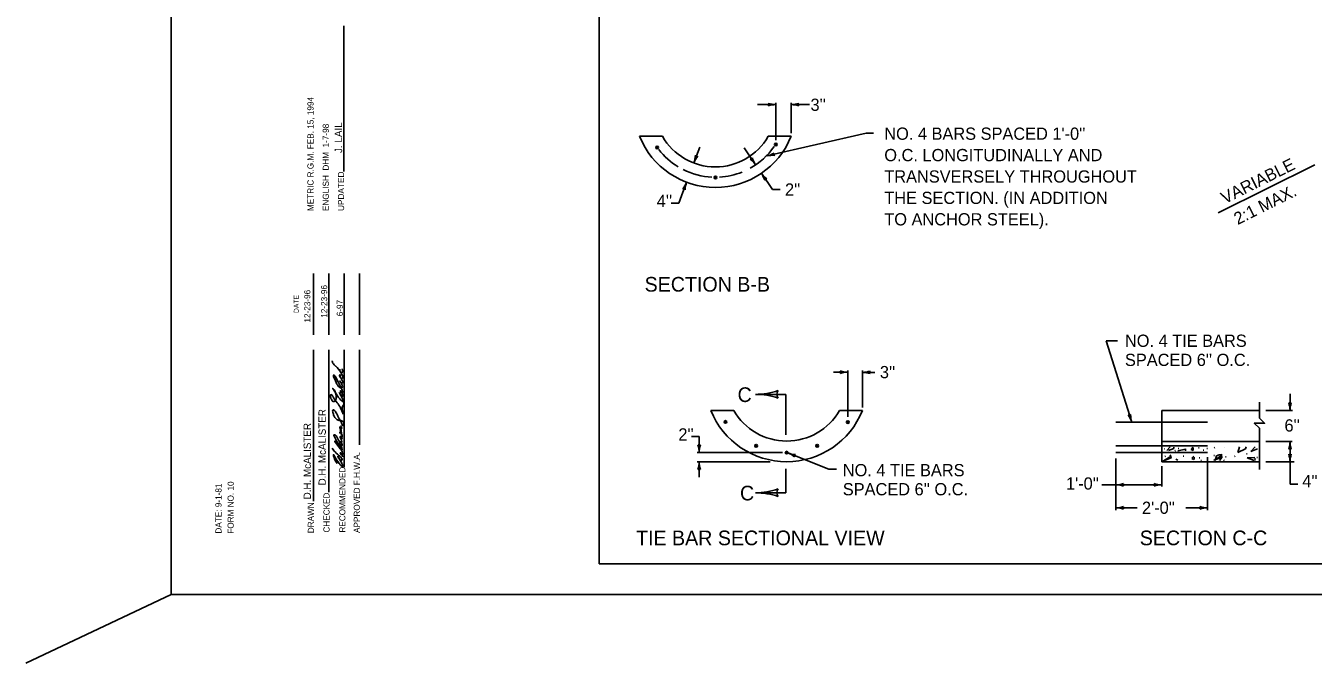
# Model space of a CAD drawing. Extents: x 997.6 to 1037.2, y 998.9 to 1022.8.
# Drawn here: x 997.62 to 1018.68, y 998.88 to 1009.3 of the extents above; entities that cross this region are included whole.
import ezdxf

# ---------------------------------------------------------------- set-up
doc = ezdxf.new("R2010")
doc.units = 0
for name, color, linetype in [('Level 1', 7, 'Continuous'), ('Level 10', 7, 'Continuous'), ('Level 11', 7, 'Continuous'), ('Level 14', 7, 'Continuous'), ('Level 15', 7, 'Continuous'), ('SB_PL_INFOSTD_PT', 7, 'Continuous')]:
    doc.layers.add(name, color=color, linetype=linetype)

msp = doc.modelspace()

# ---------------------------------------------------------------- linework, layer by layer
at = {"layer": 'Level 1'}
for p, q in [((1009.893, 1007.429), (1009.893, 1008.04)), ((1010.143, 1007.543), (1010.143, 1008.04)), ((1009.594, 1008.01), (1009.893, 1008.01)), ((1010.143, 1008.01), (1010.444, 1008.01)), ((1007.664, 1007.492), (1008.039, 1007.492)), ((1011.367, 1007.542), (1009.747, 1007.171)), ((1009.768, 1007.492), (1010.143, 1007.492)), ((1011.492, 1007.542), (1011.367, 1007.542)), ((1008.551, 1007.056), (1008.647, 1007.312)), ((1009.562, 1007.025), (1009.372, 1007.304)), ((1017.128, 1006.238), (1018.706, 1007.027)), ((1009.838, 1006.62), (1009.656, 1006.888)), ((1008.305, 1006.401), (1008.433, 1006.741)), ((1009.838, 1006.62), (1009.963, 1006.62)), ((1008.18, 1006.401), (1008.305, 1006.401)), ((1015.481, 1004.145), (1015.293, 1004.145)), ((1015.293, 1004.145), (1015.714, 1002.819)), ((1010.836, 1003.636), (1011.069, 1003.636)), ((1011.069, 1002.902), (1011.069, 1003.663)), ((1011.309, 1003.059), (1011.309, 1003.663)), ((1011.309, 1003.632), (1011.509, 1003.632)), ((1009.557, 1003.272), (1010.057, 1003.272)), ((1010.057, 1002.609), (1010.057, 1003.272)), ((1018.302, 1003.008), (1018.302, 1003.28)), ((1008.829, 1003.008), (1009.204, 1003.008)), ((1010.934, 1003.008), (1011.309, 1003.008)), ((1016.203, 1002.167), (1016.203, 1003.008)), ((1017.802, 1003.008), (1016.203, 1003.008)), ((1017.802, 1003.009), (1017.802, 1003.142)), ((1018.342, 1003.008), (1017.906, 1003.008)), ((1016.953, 1002.819), (1015.453, 1002.819)), ((1008.639, 1002.582), (1008.514, 1002.582)), ((1008.639, 1002.319), (1008.639, 1002.582)), ((1017.802, 1002.041), (1017.802, 1002.592)), ((1016.953, 1002.432), (1015.453, 1002.432)), ((1017.802, 1002.5), (1016.203, 1002.5)), ((1018.336, 1002.5), (1017.906, 1002.5)), ((1018.302, 1001.804), (1018.302, 1002.5)), ((1010.003, 1002.319), (1008.606, 1002.319)), ((1009.799, 1002.171), (1008.606, 1002.171)), ((1008.639, 1001.917), (1008.639, 1002.171)), ((1010.757, 1002.049), (1010.09, 1002.315)), ((1016.953, 1002.319), (1015.453, 1002.319)), ((1015.453, 1001.381), (1015.453, 1002.226)), ((1017.802, 1002.167), (1016.203, 1002.167)), ((1016.953, 1001.381), (1016.953, 1002.247)), ((1018.367, 1002.167), (1017.905, 1002.167)), ((1010.057, 1001.663), (1010.057, 1002.056)), ((1010.882, 1002.049), (1010.757, 1002.049)), ((1016.203, 1001.764), (1016.203, 1002.1)), ((1016.203, 1001.792), (1015.224, 1001.792)), ((1018.302, 1001.804), (1018.427, 1001.804)), ((1009.557, 1001.663), (1010.057, 1001.663)), ((1015.801, 1001.417), (1015.453, 1001.417)), ((1016.953, 1001.417), (1016.598, 1001.417))]:
    msp.add_line(p, q, dxfattribs=at)
for points in [[(1017.802, 1003.009), (1017.802, 1002.884), (1017.885, 1002.801), (1017.718, 1002.801), (1017.802, 1002.717), (1017.802, 1002.592)], [(1016.257, 1002.384), (1016.247, 1002.382)], [(1016.342, 1002.412), (1016.289, 1002.354)], [(1016.314, 1002.353), (1016.402, 1002.389)], [(1016.402, 1002.389), (1016.404, 1002.409)], [(1016.43, 1002.352), (1016.42, 1002.351)], [(1016.595, 1002.378), (1016.466, 1002.351)], [(1016.466, 1002.351), (1016.475, 1002.349)], [(1016.483, 1002.388), (1016.473, 1002.387)], [(1016.594, 1002.347), (1016.595, 1002.379)], [(1016.718, 1002.407), (1016.687, 1002.371)], [(1016.687, 1002.371), (1016.719, 1002.355)], [(1016.719, 1002.355), (1016.718, 1002.393)], [(1016.816, 1002.398), (1016.805, 1002.397)], [(1016.891, 1002.362), (1016.88, 1002.361)], [(1016.953, 1002.388), (1016.943, 1002.387)], [(1017.071, 1002.401), (1017.06, 1002.4)], [(1017.235, 1002.411), (1017.235, 1002.411)], [(1017.473, 1002.413), (1017.446, 1002.319)], [(1017.446, 1002.319), (1017.572, 1002.381)], [(1017.572, 1002.381), (1017.584, 1002.414)], [(1017.731, 1002.416), (1017.662, 1002.338)], [(1017.662, 1002.338), (1017.769, 1002.381)], [(1016.356, 1002.263), (1016.23, 1002.186), (1016.356, 1002.233), (1016.341, 1002.282)], [(1016.266, 1002.26), (1016.255, 1002.258)], [(1016.435, 1002.212), (1016.467, 1002.196)], [(1016.566, 1002.262), (1016.555, 1002.261)], [(1016.694, 1002.221), (1016.726, 1002.205)], [(1016.726, 1002.263), (1016.696, 1002.228)], [(1016.734, 1002.209), (1016.733, 1002.247)], [(1016.825, 1002.234), (1016.814, 1002.232)], [(1016.853, 1002.192), (1016.843, 1002.191)], [(1017.068, 1002.275), (1017.057, 1002.274)], [(1017.185, 1002.274), (1017.059, 1002.197), (1017.185, 1002.244), (1017.17, 1002.293)], [(1017.102, 1002.265), (1017.075, 1002.19)], [(1017.143, 1002.281), (1017.102, 1002.265)], [(1017.193, 1002.282), (1017.143, 1002.281)], [(1017.149, 1002.19), (1017.189, 1002.238)], [(1017.189, 1002.238), (1017.173, 1002.284)], [(1017.224, 1002.19), (1017.217, 1002.201)], [(1017.258, 1002.249), (1017.247, 1002.248)], [(1017.404, 1002.26), (1017.393, 1002.258)], [(1017.6, 1002.3), (1017.59, 1002.298)], [(1017.727, 1002.237), (1017.602, 1002.232)], [(1017.602, 1002.232), (1017.713, 1002.19)], [(1017.729, 1002.19), (1017.734, 1002.225)], [(1017.771, 1002.239), (1017.76, 1002.238)]]:
    msp.add_lwpolyline(points, dxfattribs=at)
for centre, radius in [((1007.952, 1007.309), 0.0218), ((1007.952, 1007.309), 0.0109), ((1009.892, 1007.357), 0.0218), ((1009.892, 1007.357), 0.0109), ((1008.904, 1006.82), 0.0218), ((1008.904, 1006.82), 0.0109), ((1009.069, 1002.821), 0.0218), ((1009.069, 1002.821), 0.0109), ((1011.069, 1002.819), 0.0218), ((1011.069, 1002.819), 0.0109), ((1009.569, 1002.432), 0.0218), ((1009.569, 1002.432), 0.0109), ((1010.569, 1002.432), 0.0218), ((1010.569, 1002.432), 0.0109), ((1010.069, 1002.319), 0.0218), ((1010.069, 1002.319), 0.0109)]:
    msp.add_circle(centre, radius, dxfattribs=at)
for centre, radius, start, end in [((1009.744, 1008.01), 0.0313, 318.7746, 40.8913), ((1009.893, 1008.401), 0.391, 251.3472, 269.9939), ((1009.893, 1007.619), 0.391, 90, 108.6688), ((1009.893, 1007.619), 0.391, 89.9878, 90), ((1010.143, 1008.401), 0.391, 270, 288.6688), ((1010.143, 1007.619), 0.391, 71.3472, 89.9939), ((1010.143, 1008.401), 0.391, 269.9878, 270), ((1010.291, 1008.01), 0.0313, 138.7746, 220.8913), ((1008.903, 1007.992), 1.337, 201.9672, 338.0328), ((1008.903, 1007.992), 1, 210.0007, 329.9993), ((1008.903, 1007.992), 1.17, 217.8671, 238.5183), ((1008.903, 1007.992), 1.17, 299.0958, 325.1406), ((1009.66, 1007.552), 0.391, 282.8865, 301.5553), ((1009.892, 1007.204), 0.0313, 151.6611, 233.7778), ((1008.185, 1007.194), 0.391, 339.4032, 358.072), ((1008.917, 1006.918), 0.391, 140.7504, 159.3971), ((1008.185, 1007.194), 0.391, 339.391, 339.4032), ((1008.604, 1007.195), 0.0313, 208.1778, 290.2945), ((1009.478, 1007.148), 0.0313, 263.0376, 345.1543), ((1009.239, 1006.805), 0.391, 34.263, 52.9318), ((1009.885, 1007.245), 0.391, 195.6101, 214.2569), ((1009.239, 1006.805), 0.391, 34.2507, 34.263), ((1009.834, 1006.79), 0.391, 84.2337, 102.8804), ((1009.66, 1007.552), 0.391, 282.8743, 282.8865), ((1008.903, 1007.992), 1.17, 243.281, 267.1007), ((1008.903, 1007.992), 1.17, 273.3461, 292.0891), ((1009.979, 1007.108), 0.391, 214.2531, 214.2654), ((1009.979, 1007.108), 0.391, 214.2654, 232.9341), ((1009.333, 1006.667), 0.391, 15.6125, 34.2592), ((1009.739, 1006.765), 0.0313, 83.04, 165.1567), ((1008.067, 1006.878), 0.391, 320.7511, 339.3979), ((1008.381, 1006.602), 0.0313, 28.1786, 110.2953), ((1008.799, 1006.603), 0.391, 159.404, 178.0728), ((1008.799, 1006.603), 0.391, 159.3917, 159.404), ((1010.92, 1003.636), 0.0313, 318.7746, 40.8913), ((1011.069, 1003.245), 0.391, 90, 108.6688), ((1011.069, 1004.027), 0.391, 251.3472, 269.9939), ((1011.069, 1003.245), 0.391, 89.9878, 90), ((1011.309, 1004.023), 0.391, 269.9878, 270), ((1011.309, 1004.023), 0.391, 270, 288.6688), ((1011.309, 1003.241), 0.391, 71.3472, 89.9939), ((1011.457, 1003.632), 0.0313, 138.7746, 220.8913), ((1009.557, 1004.444), 1.172, 269.9878, 270), ((1009.557, 1004.444), 1.172, 270, 288.6688), ((1009.557, 1002.1), 1.172, 71.3472, 89.9939), ((1010.002, 1003.272), 0.0937, 138.7746, 220.8913), ((1010.069, 1003.508), 1.337, 201.9672, 338.0328), ((1010.069, 1003.508), 1, 210.0007, 329.9993), ((1018.302, 1003.156), 0.0313, 228.7746, 310.8913), ((1017.911, 1003.008), 0.391, 0, 18.6688), ((1017.911, 1003.008), 0.391, 359.9878, 0), ((1018.692, 1003.008), 0.391, 161.3472, 179.9939), ((1015.669, 1002.961), 0.0313, 246.3693, 328.486), ((1015.341, 1002.701), 0.391, 17.5947, 36.2634), ((1016.086, 1002.937), 0.391, 178.9418, 197.5885), ((1015.341, 1002.701), 0.391, 17.5824, 17.5947), ((1008.639, 1002.468), 0.0313, 228.7746, 310.8913), ((1008.248, 1002.319), 0.391, 0, 18.6688), ((1009.03, 1002.319), 0.391, 161.3472, 179.9939), ((1017.911, 1002.5), 0.391, 341.3472, 359.9939), ((1018.301, 1002.351), 0.0313, 48.7746, 130.8913), ((1018.692, 1002.5), 0.391, 180, 198.6688), ((1018.692, 1002.5), 0.391, 179.9878, 180), ((1008.248, 1002.171), 0.391, 341.3472, 359.9939), ((1008.248, 1002.319), 0.391, 359.9878, 0), ((1009.03, 1002.171), 0.391, 180, 198.6688), ((1009.03, 1002.171), 0.391, 179.9878, 180), ((1010.235, 1002.678), 0.391, 248.2344, 266.9032), ((1009.945, 1001.952), 0.391, 49.5816, 68.2283), ((1010.235, 1002.678), 0.391, 248.2222, 248.2344), ((1010.228, 1002.26), 0.0313, 117.009, 199.1257), ((1018.302, 1002.315), 0.0313, 228.7746, 310.8913), ((1017.911, 1002.167), 0.391, 0, 18.6688), ((1017.911, 1002.167), 0.391, 359.9878, 0), ((1018.692, 1002.167), 0.391, 161.3472, 179.9939), ((1008.639, 1002.022), 0.0313, 48.7746, 130.8913), ((1009.557, 1002.835), 1.172, 270, 288.6688), ((1010.002, 1001.663), 0.0937, 138.7746, 220.8913), ((1015.453, 1002.183), 0.391, 270, 288.6688), ((1015.453, 1001.401), 0.391, 71.3472, 89.9939), ((1015.453, 1002.183), 0.391, 269.9878, 270), ((1015.602, 1001.792), 0.0313, 138.7746, 220.8913), ((1016.055, 1001.792), 0.0313, 318.7746, 40.8913), ((1016.203, 1002.183), 0.391, 251.3472, 269.9939), ((1016.203, 1001.401), 0.391, 90, 108.6688), ((1016.203, 1001.401), 0.391, 89.9878, 90), ((1009.557, 1002.835), 1.172, 269.9878, 270), ((1009.557, 1000.491), 1.172, 71.3472, 89.9939), ((1015.453, 1001.808), 0.391, 270, 288.6688), ((1015.453, 1001.026), 0.391, 71.3472, 89.9939), ((1015.453, 1001.808), 0.391, 269.9878, 270), ((1015.602, 1001.417), 0.0313, 138.7746, 220.8913), ((1016.805, 1001.417), 0.0313, 318.7746, 40.8913), ((1016.953, 1001.808), 0.391, 251.3472, 269.9939), ((1016.953, 1001.026), 0.391, 90, 108.6688), ((1016.953, 1001.026), 0.391, 89.9878, 90)]:
    msp.add_arc(centre, radius, start, end, dxfattribs=at)
for points in [[(1002.814, 1003.162), (1002.784, 1003.25), (1002.754, 1003.303), (1002.768, 1003.272), (1002.785, 1003.243), (1002.802, 1003.236), (1002.802, 1003.272), (1002.782, 1003.32), (1002.773, 1003.334), (1002.775, 1003.317), (1002.788, 1003.301), (1002.801, 1003.299), (1002.804, 1003.317), (1002.794, 1003.359), (1002.751, 1003.446), (1002.747, 1003.453), (1002.69, 1003.557), (1002.674, 1003.583), (1002.666, 1003.591), (1002.656, 1003.582), (1002.663, 1003.548), (1002.714, 1003.441), (1002.752, 1003.391), (1002.772, 1003.378), (1002.787, 1003.377), (1002.801, 1003.383), (1002.801, 1003.41), (1002.782, 1003.454), (1002.761, 1003.492), (1002.782, 1003.458), (1002.801, 1003.453), (1002.806, 1003.463), (1002.796, 1003.508), (1002.778, 1003.542), (1002.758, 1003.574), (1002.758, 1003.588), (1002.772, 1003.588), (1002.764, 1003.575), (1002.77, 1003.55), (1002.777, 1003.539), (1002.798, 1003.531), (1002.81, 1003.547), (1002.806, 1003.577), (1002.777, 1003.631), (1002.693, 1003.732), (1002.689, 1003.735), (1002.649, 1003.782), (1002.639, 1003.805), (1002.638, 1003.821)], [(1002.76, 1003.686), (1002.77, 1003.633), (1002.781, 1003.623), (1002.794, 1003.624), (1002.802, 1003.64), (1002.799, 1003.687)], [(1002.817, 1002.951), (1002.77, 1003.05), (1002.72, 1003.136), (1002.652, 1003.229), (1002.613, 1003.268), (1002.605, 1003.263), (1002.603, 1003.24), (1002.622, 1003.191), (1002.636, 1003.168), (1002.651, 1003.158), (1002.672, 1003.157), (1002.687, 1003.166), (1002.7, 1003.217), (1002.699, 1003.257), (1002.687, 1003.306), (1002.686, 1003.312), (1002.668, 1003.344), (1002.642, 1003.369), (1002.655, 1003.352), (1002.715, 1003.26), (1002.779, 1003.178), (1002.828, 1003.119), (1002.818, 1003.092), (1002.799, 1003.059), (1002.803, 1003.001), (1002.816, 1002.949)], [(1002.802, 1002.751), (1002.794, 1002.79), (1002.776, 1002.827), (1002.73, 1002.915), (1002.684, 1002.995), (1002.652, 1003.02), (1002.643, 1002.999), (1002.648, 1002.976), (1002.663, 1002.923), (1002.689, 1002.885), (1002.723, 1002.853), (1002.775, 1002.842), (1002.811, 1002.827), (1002.827, 1002.792), (1002.819, 1002.783), (1002.815, 1002.779), (1002.808, 1002.751)], [(1002.807, 1002.248), (1002.787, 1002.299), (1002.774, 1002.317), (1002.77, 1002.319), (1002.794, 1002.285), (1002.803, 1002.291), (1002.803, 1002.31), (1002.777, 1002.383), (1002.729, 1002.46), (1002.686, 1002.505), (1002.681, 1002.507), (1002.68, 1002.498), (1002.688, 1002.484), (1002.756, 1002.398), (1002.781, 1002.369), (1002.799, 1002.364), (1002.793, 1002.398), (1002.791, 1002.404), (1002.76, 1002.485), (1002.719, 1002.565), (1002.673, 1002.611), (1002.666, 1002.612), (1002.661, 1002.606), (1002.668, 1002.587), (1002.712, 1002.502), (1002.761, 1002.446), (1002.786, 1002.431), (1002.795, 1002.432), (1002.799, 1002.436), (1002.792, 1002.474), (1002.778, 1002.504), (1002.778, 1002.5), (1002.788, 1002.489), (1002.792, 1002.502), (1002.777, 1002.547), (1002.765, 1002.581), (1002.786, 1002.539), (1002.796, 1002.544), (1002.792, 1002.574), (1002.784, 1002.584), (1002.775, 1002.589), (1002.792, 1002.572), (1002.798, 1002.598), (1002.763, 1002.647), (1002.76, 1002.656), (1002.77, 1002.658), (1002.792, 1002.634), (1002.783, 1002.662), (1002.781, 1002.667), (1002.766, 1002.689), (1002.785, 1002.673), (1002.775, 1002.698), (1002.759, 1002.734), (1002.773, 1002.71), (1002.786, 1002.706), (1002.791, 1002.715), (1002.782, 1002.74), (1002.765, 1002.756)], [(1002.717, 1002.142), (1002.676, 1002.213), (1002.656, 1002.287), (1002.696, 1002.22), (1002.752, 1002.141), (1002.792, 1002.099), (1002.81, 1002.095), (1002.805, 1002.119), (1002.767, 1002.191), (1002.724, 1002.261), (1002.749, 1002.217), (1002.783, 1002.196), (1002.797, 1002.2), (1002.788, 1002.228), (1002.763, 1002.257), (1002.759, 1002.261), (1002.683, 1002.331), (1002.638, 1002.394)]]:
    msp.add_spline(points, degree=3, dxfattribs=at)
at = {"layer": 'Level 10'}
for p, q in [((1007, 1021.5), (1007, 1000.5)), ((1002.331, 1004.248), (1002.331, 1005.248)), ((1002.581, 1004.248), (1002.581, 1005.248)), ((1002.831, 1004.248), (1002.831, 1005.248)), ((1003.081, 1004.248), (1003.081, 1005.248)), ((1002.331, 1001.528), (1002.331, 1003.998)), ((1002.581, 1001.673), (1002.581, 1003.998)), ((1002.831, 1002.081), (1002.831, 1003.998)), ((1003.081, 1002.448), (1003.081, 1003.998)), ((1035.5, 1000.5), (1007, 1000.5))]:
    msp.add_line(p, q, dxfattribs=at)
at = {"layer": 'Level 11'}
msp.add_lwpolyline([(1007, 1000.5), (1035.5, 1000.5), (1035.5, 1021.5), (1007, 1021.5)], close=True, dxfattribs=at)
at = {"layer": 'Level 14'}
for p, q in [((1000, 1000), (1000, 1022)), ((1000, 1000), (997.624, 998.875)), ((1036, 1000), (1000, 1000))]:
    msp.add_line(p, q, dxfattribs=at)
at = {"layer": 'Level 15'}
msp.add_line((1002.825, 1006.918), (1002.825, 1009.297), dxfattribs=at)

# ---------------------------------------------------------------- texts
at = {"layer": 'Level 1'}
for s, height, rotation, p in [('METRIC R.G.M. FEB. 15, 1994', 0.1, 90, (1002.331, 1006.27)), ('ENGLISH  DHM  1-7-98', 0.1, 90, (1002.581, 1006.27)), ('VARIABLE', 0.2, 26.5651, (1017.234, 1006.381)), ('2:1 MAX.', 0.2, 26.5651, (1017.446, 1006.04)), ('12-23-96', 0.1, 90, (1002.279, 1004.446)), ('12-23-96', 0.1, 90, (1002.554, 1004.525)), ('6-97', 0.1, 90, (1002.81, 1004.549)), ('.', 0.0515, 269.9999, (1002.656, 1003.609)), ('D.H. McALISTER', 0.12, 90, (1002.532, 1001.783)), ('D.H. McALISTER', 0.12, 90, (1002.288, 1001.555)), ('.', 0.0515, 269.9999, (1002.769, 1002.862)), ('.', 0.0515, 269.9999, (1002.691, 1002.577)), ('.', 0.0515, 269.9999, (1002.671, 1002.381))]:
    msp.add_text(s, height=height, rotation=rotation, dxfattribs=at).set_placement(p)
for s, height, p in [("3''", 0.2, (1010.459, 1007.908)), ("NO. 4 BARS SPACED 1'-0''", 0.2, (1011.666, 1007.435)), ('O.C. LONGITUDINALLY AND', 0.2, (1011.666, 1007.085)), ('TRANSVERSELY THROUGHOUT', 0.2, (1011.666, 1006.735)), ("2''", 0.2, (1010.042, 1006.522)), ('THE SECTION. (IN ADDITION', 0.2, (1011.666, 1006.385)), ("4''", 0.2, (1007.945, 1006.336)), ('TO ANCHOR STEEL).', 0.2, (1011.666, 1006.035)), ('SECTION B-B', 0.24, (1007.746, 1004.952)), ('NO. 4 TIE BARS', 0.2, (1015.602, 1004.049)), ("SPACED 6'' O.C.", 0.2, (1015.602, 1003.736)), ("3''", 0.2, (1011.594, 1003.536)), ('C', 0.24, (1009.266, 1003.147)), ("6''", 0.2, (1018.211, 1002.664)), ("2''", 0.2, (1008.298, 1002.517)), ('NO. 4 TIE BARS', 0.2, (1010.987, 1001.933)), ("4''", 0.2, (1018.502, 1001.753)), ('C', 0.24, (1009.306, 1001.538)), ("SPACED 6'' O.C.", 0.2, (1010.987, 1001.621)), ("1'-0''", 0.2, (1014.637, 1001.715)), ("2'-0''", 0.2, (1015.88, 1001.318)), ('TIE BAR SECTIONAL VIEW', 0.24, (1007.606, 1000.805)), ('SECTION C-C', 0.24, (1015.844, 1000.805))]:
    msp.add_text(s, height=height, dxfattribs=at).set_placement(p)
at = {"layer": 'Level 10'}
for s, height, p in [('DATE', 0.08, (1002.088, 1004.602)), ('APPROVED F.H.W.A.', 0.1, (1003.089, 1001.006)), ('RECOMMENDED', 0.1, (1002.852, 1001.012)), ('DATE: 9-1-81', 0.1, (1000.826, 1000.996)), ('FORM NO. 10', 0.1, (1001.025, 1000.994)), ('CHECKED', 0.1, (1002.593, 1001.012)), ('DRAWN', 0.1, (1002.337, 1001.002))]:
    msp.add_text(s, height=height, rotation=90, dxfattribs=at).set_placement(p)
at = {"layer": 'Level 15'}
for s, height, p in [('J. LAIL', 0.1212, (1002.799, 1007.218)), ('UPDATED', 0.101, (1002.831, 1006.27))]:
    msp.add_text(s, height=height, rotation=90, dxfattribs=at).set_placement(p)
at = {"layer": 'SB_PL_INFOSTD_PT'}
msp.add_text('CELL:SP', height=0.0005, dxfattribs=at).set_placement((1000.001, 999.999))

doc.saveas('drawing.dxf')
